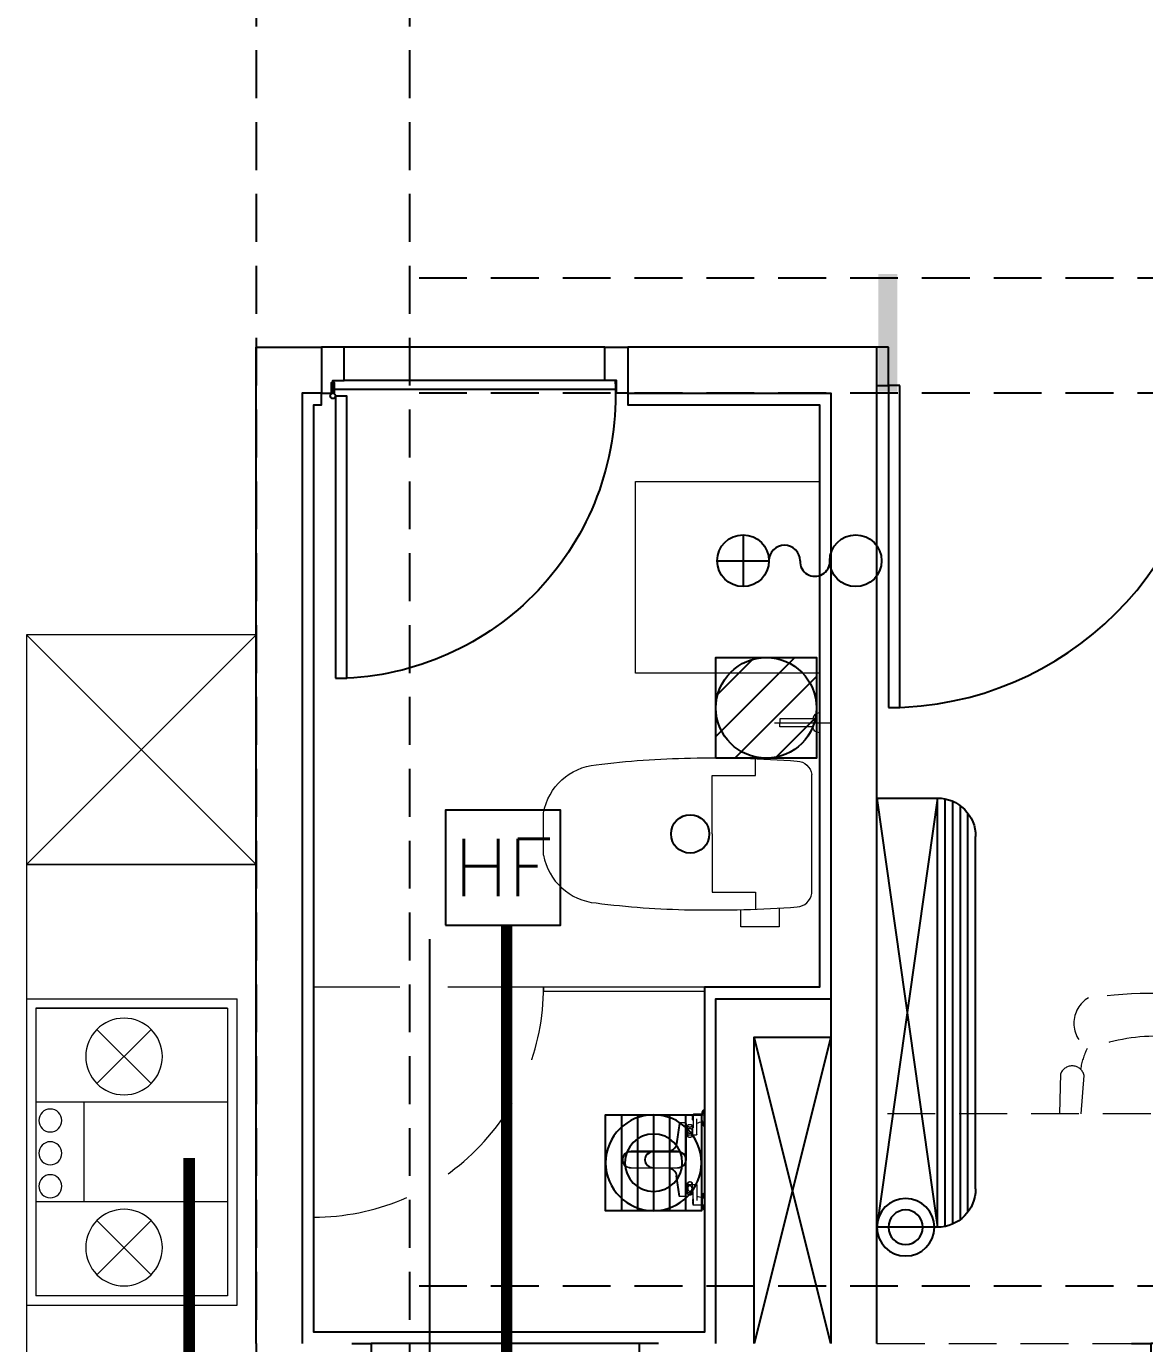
# Model space of a CAD drawing. Extents: x 489590 to 931630, y 16852 to 52972.
# Drawn here: x 508976.6 to 509268.5, y 51688.3 to 52032 of the extents above; entities that cross this region are included whole.
import ezdxf
from ezdxf.enums import TextEntityAlignment as Align

# ---------------------------------------------------------------- set-up
doc = ezdxf.new("R2010")
doc.units = 0
doc.header["$LTSCALE"] = 50
for name, pattern in [('1', [0.375, 0.25, -0.125]), ('11', [0.15, 0.1, -0.05]), ('CENTER2', [1.125, 0.75, -0.125, 0.125, -0.125]), ('PHANTOM', [2.5, 1.25, -0.25, 0.25, -0.25, 0.25, -0.25])]:
    doc.linetypes.add(name, pattern=pattern)
for name, color, linetype in [('3-2-ACP', 3, 'Continuous'), ('3-2-空調冷媒管', 4, 'CENTER2'), ('3-2-空調室內外機', 4, 'Continuous'), ('ACP', 3, 'Continuous'), ('BEAM', 6, 'Continuous'), ('DOOR', 5, 'Continuous'), ('FINISH', 6, 'Continuous'), ('FP', 2, 'Continuous'), ('FP-L', 2, 'PHANTOM'), ('FURN', 4, 'Continuous'), ('I-FLOR-PAVING', 251, 'Continuous'), ('L-L', 7, 'Continuous'), ('OPEN', 5, 'Continuous'), ('P_管道', 30, 'Continuous'), ('TOIL', 5, 'Continuous'), ('WALL2', 3, 'Continuous'), ('WALL5', 4, 'Continuous'), ('WP', 6, 'Continuous'), ('排水', 7, 'Continuous'), ('排煙管罩', 200, 'Continuous'), ('生活排水', 6, 'Continuous')]:
    doc.layers.add(name, color=color, linetype=linetype)
doc.layers.add('AM_9', color=253, linetype='Continuous', lineweight=0)
doc.layers.add('傢俱', color=7, linetype='Continuous', lineweight=5, true_color=0xb2b3b3)
doc.styles.get("Standard").update_dxf_attribs({"font": 'txt.shx', "bigfont": 'chineset.shx'})

# ---------------------------------------------------------------- blocks, each defined once
blk = doc.blocks.new('A$C4EFA0F76')
at = {"layer": 'TOIL', "color": 9, "lineweight": 5, "true_color": 0xc7c8ca}
for p, q in [((0, 19.3), (0, -29.4)), ((2, 19.11), (2, -11.98)), ((72, 9.08), (72, -1.95)), ((11.7, -25.44), (-2.74, -25.44))]:
    blk.add_line(p, q, dxfattribs=at)
for points in [[(10.51, 22.9), (10.51, 27.81), (20.5, 27.81), (20.5, 23.31)], [(27.98, 3.56), (27.98, 18.78), (16.71, 18.78), (16.71, 23.2)], [(27.98, 3.56), (27.98, -11.65), (16.71, -11.65), (16.71, -16.07)]]:
    blk.add_lwpolyline(points, dxfattribs=at)
for points in [[(72, 9.08, 0.3374), (58.28, 21.58, 0.027493), (33.67, 23.36, 0.022437), (5.79, 22.6, 0.348898), (2, 19.11)], [(72, -1.95, -0.3374), (58.28, -14.45, -0.027493), (33.67, -16.24, -0.022437), (5.79, -15.47, -0.348898), (2, -11.98)], [(0, -22.85, -0.370325), (1.75, -24.39), (10.31, -24.39), (10.31, -25.44)], [(0, -28.02, 0.370325), (1.75, -26.48), (10.31, -26.48), (10.31, -25.44)]]:
    blk.add_lwpolyline(points, format="xyb", dxfattribs=at)
blk = doc.blocks.new('A$C0A852886')
at = {"color": 9, "true_color": 0xc7c8ca}
for points in [[(74.77, 151.09), (74.77, 148.09), (78.07, 148.09), (78.07, 145.09), (86.77, 145.09), (86.77, 151.09)], [(0.39, 74.77), (0.39, 77.77), (73.98, 77.77), (73.98, 74.77)], [(74.77, 71.09), (74.77, 74.09), (78.07, 74.09), (78.07, 77.09), (86.77, 77.09), (86.77, 71.09)]]:
    blk.add_lwpolyline(points, close=True, dxfattribs=at)
blk.add_lwpolyline([(77.56, 74.2), (77.56, 74.48), (74.64, 74.48, 3.143413), (74.64, 73.7), (77.56, 73.7), (77.56, 73.98), (74.76, 73.98, 0.08392), (74.76, 74.2), (77.56, 74.2)], format="xyb", dxfattribs=at)
at = {"layer": 'I-FLOR-PAVING', "color": 9, "true_color": 0xc7c8ca}
for p, q in [((75.77, 148.09), (75.77, 74.09)), ((78.07, 145.09), (78.07, 77.09)), ((86.77, 145.09), (86.77, 77.09))]:
    blk.add_line(p, q, dxfattribs=at)
blk.add_arc((74.09, 74.09), 73.79, 86.9121, 177.1453, dxfattribs=at)
blk = doc.blocks.new('$PDS00100RS06Y008C00008C10')
at = {"color": 0, "linetype": 'Continuous'}
for p, q in [((42, 89), (39, 89)), ((39, 89), (39, 5)), ((42, 5), (42, 89)), ((-45, 5), (-42, 5)), ((-42, 5), (-42, -5)), ((39, 5), (42, 5)), ((45, 5), (42, 5)), ((42, 5), (42, -5)), ((-42, -5), (-45, -5)), ((42, -5), (45, -5))]:
    blk.add_line(p, q, dxfattribs=at)
blk.add_arc((42, 5), 84, 90, 180, dxfattribs=at)
blk = doc.blocks.new('A$C34866B9E')
at = {"color": 9, "true_color": 0xc7c8ca}
for p, q in [((0, 9), (0, 5.9)), ((0, 9), (64, 9)), ((43.8, 0), (42.3, 0)), ((64, 9), (64, 5.9))]:
    blk.add_line(p, q, dxfattribs=at)
for centre, radius, start, end in [((1.5, 5.9), 1.5, 180, 245.2613), ((21.8, 50), 50, 245.2613, 268.1216), ((42.2, 50), 50, 271.8784, 294.7387), ((62.5, 5.9), 1.5, 294.7387, 0)]:
    blk.add_arc(centre, radius, start, end, dxfattribs=at)
at = {"layer": 'AM_9', "color": 9, "true_color": 0xc7c8ca}
blk.add_line((20.2, 0), (42.3, 0), dxfattribs=at)
blk = doc.blocks.new('A$C465A4D64')
at = {"layer": 'TOIL', "color": 9, "linetype": 'ByBlock', "lineweight": 5, "true_color": 0xc7c8ca}
for p, q in [((-12.95, 0), (12.95, 0)), ((-11.9, -0.61), (-11.9, -2.88)), ((-9.94, -0.57), (-11.86, -0.57)), ((-11.86, -2.92), (-8.34, -2.92)), ((-10.06, -0.57), (-11.74, -0.57)), ((-10.2, -2.92), (-11.6, -2.92)), ((-11.6, -2.92), (-11.6, -2.92)), ((-10.28, -3), (-11.52, -3)), ((-11.42, -3.02), (-11.42, -3)), ((-10.98, -3.08), (-11.36, -3.08)), ((-10.98, -3), (-10.98, -3.08)), ((-10.82, -3), (-10.82, -3.08)), ((-10.44, -3.08), (-10.82, -3.08)), ((-6.54, -1.96), (-10.63, -1.96)), ((-10.38, -3.02), (-10.38, -3)), ((-10.2, -2.92), (-10.2, -2.92)), ((-9, -3.16), (-6, -3.16)), ((-8.54, -3.16), (-8.54, -2.92)), ((-6.46, -3.16), (-6.46, -2.04)), ((9, -3.16), (6, -3.16)), ((6.2, -3.16), (8.8, -3.16)), ((6.46, -3.16), (6.46, -2.04)), ((6.54, -1.96), (10.63, -1.96)), ((11.86, -2.92), (8.34, -2.92)), ((8.54, -3.16), (8.54, -2.92)), ((9.94, -0.57), (11.86, -0.57)), ((10.06, -0.57), (11.74, -0.57)), ((10.2, -2.92), (11.6, -2.92)), ((10.2, -2.92), (10.2, -2.92)), ((10.28, -3), (11.52, -3)), ((10.38, -3.02), (10.38, -3)), ((10.44, -3.08), (10.82, -3.08)), ((10.82, -3), (10.82, -3.08)), ((10.98, -3), (10.98, -3.08)), ((10.98, -3.08), (11.36, -3.08)), ((11.42, -3.02), (11.42, -3)), ((11.6, -2.92), (11.6, -2.92)), ((11.9, -0.61), (11.9, -2.88)), ((-9.62, -4.96), (-0.83, -4.96)), ((-9.62, -4.96), (-9.62, -6.46)), ((-9.6, -6.44), (-4.17, -7.2)), ((-9.48, -6.6), (-4.18, -7.34)), ((-9.46, -4.8), (0, -4.8)), ((-9, -4.46), (-7.5, -4.46)), ((-9, -4.46), (-6, -4.46)), ((-8.53, -4.63), (-7.5, -4.63)), ((-8.53, -4.63), (-8.53, -4.8)), ((-6.47, -4.8), (-8.53, -4.8)), ((-8.4, -4.46), (-8.4, -4.63)), ((-8.4, -4.8), (-6.6, -4.8)), ((-8.4, -4.8), (-6.6, -4.8)), ((-6, -4.46), (-7.5, -4.46)), ((-6.47, -4.63), (-7.5, -4.63)), ((-6.6, -4.46), (-6.6, -4.63)), ((-6.47, -4.63), (-6.47, -4.8)), ((9.47, -4.8), (0, -4.8)), ((9.62, -4.96), (0.83, -4.96)), ((9.6, -6.44), (4.17, -7.2)), ((9.48, -6.6), (4.18, -7.34)), ((6, -4.46), (7.5, -4.46)), ((9, -4.46), (6, -4.46)), ((6.47, -4.63), (6.47, -4.8)), ((6.47, -4.63), (7.5, -4.63)), ((6.47, -4.8), (8.53, -4.8)), ((6.6, -4.46), (6.6, -4.63)), ((8.4, -4.8), (6.6, -4.8)), ((9, -4.46), (7.5, -4.46)), ((8.53, -4.63), (7.5, -4.63)), ((8.4, -4.46), (8.4, -4.63)), ((8.53, -4.63), (8.53, -4.8)), ((9.62, -4.96), (9.62, -6.46)), ((-4.19, -7.36), (-4.19, -7.2)), ((-2.25, -7.05), (-2.25, -15.55)), ((-2.09, -7.05), (-2.25, -7.05)), ((-2.09, -13.3), (-2.09, -7.05)), ((2.09, -13.3), (2.09, -7.05)), ((2.09, -7.05), (2.25, -7.05)), ((2.25, -7.05), (2.25, -15.55)), ((4.19, -7.36), (4.19, -7.2)), ((-2.09, -19.15), (-2.09, -14.13)), ((2.09, -19.15), (2.09, -14.13)), ((-2.09, -19.15), (-2.25, -19.15)), ((2.09, -19.15), (2.25, -19.15))]:
    blk.add_line(p, q, dxfattribs=at)
for points in [[(-2.25, -7.05), (-2.25, -19.15)], [(2.25, -7.05), (2.25, -19.15)]]:
    blk.add_lwpolyline(points, dxfattribs=at)
for centre, radius, start, end in [((-11.86, -0.61), 0.04, 90, 180), ((-11.86, -2.88), 0.04, 180, 270), ((-11.52, -2.92), 0.08, 180, 270), ((-11.36, -3.02), 0.056, 180, 270), ((-10.44, -3.02), 0.056, 270, 0), ((-10.28, -2.92), 0.08, 270, 0), ((-9.94, -0.61), 0.04, 3.8565, 90), ((-6.7, -0.4), 3.2, 183.7671, 209.1252), ((-8.04, -3.81), 1.16, 145.7945, 214.2055), ((-6.54, -2.04), 0.08, 0, 90), ((-6.96, -3.81), 1.16, 325.7945, 34.2055), ((6.96, -3.81), 1.16, 145.7945, 214.2055), ((6.54, -2.04), 0.08, 90, 180), ((8.04, -3.81), 1.16, 325.7945, 34.2055), ((6.7, -0.4), 3.2, 330.8748, 356.2329), ((9.94, -0.61), 0.04, 90, 176.1435), ((10.28, -2.92), 0.08, 180, 270), ((10.44, -3.02), 0.056, 180, 270), ((11.36, -3.02), 0.056, 270, 0), ((11.52, -2.92), 0.08, 270, 0), ((11.86, -0.61), 0.04, 0, 90), ((11.86, -2.88), 0.04, 270, 0), ((-9.46, -4.96), 0.16, 90, 180), ((-9.44, -6.42), 0.19, 193.733, 256.587), ((0, -7.05), 2.25, 90, 180), ((0, -7.05), 2.09, 90, 180), ((0, -7.05), 2.25, 0, 90), ((0, -7.05), 2.09, 0, 90), ((9.47, -4.96), 0.16, 0, 90), ((9.44, -6.42), 0.19, 283.413, 346.267), ((-4.5, -9.59), 2.27, 7.4199, 82.0158), ((-4.5, -9.59), 2.41, 20.9953, 82.0158), ((4.5, -9.59), 2.41, 97.9842, 159.0047), ((4.5, -9.59), 2.27, 97.9842, 172.5801), ((0, -13.3), 2.25, 180, 270), ((0, -13.3), 2.09, 180, 270), ((0, -13.3), 2.25, 270, 0), ((0, -13.3), 2.09, 270, 0), ((0, -19.15), 2.25, 180, 270), ((0, -19.15), 2.09, 180, 270), ((0, -19.15), 2.25, 270, 0), ((0, -19.15), 2.09, 270, 0)]:
    blk.add_arc(centre, radius, start, end, dxfattribs=at)
for points in [[(-8.84, -3.24), (-8.86, -3.24), (-8.87, -3.24), (-8.9, -3.25), (-8.92, -3.25), (-8.95, -3.26), (-8.96, -3.27), (-8.99, -3.29), (-9, -3.3), (-9.03, -3.32), (-9.04, -3.34), (-9.06, -3.36), (-9.07, -3.37), (-9.09, -3.41), (-9.1, -3.43), (-9.13, -3.48), (-9.14, -3.5), (-9.15, -3.55), (-9.16, -3.57), (-9.17, -3.62), (-9.18, -3.65), (-9.18, -3.69), (-9.19, -3.72), (-9.19, -3.76), (-9.19, -3.79), (-9.19, -3.83), (-9.19, -3.86), (-9.19, -3.9), (-9.18, -3.93), (-9.18, -3.97), (-9.17, -4), (-9.16, -4.05), (-9.15, -4.07), (-9.14, -4.12), (-9.13, -4.14), (-9.1, -4.19), (-9.09, -4.21), (-9.07, -4.25), (-9.06, -4.26), (-9.04, -4.28), (-9.03, -4.3), (-9, -4.32), (-8.99, -4.33), (-8.96, -4.35), (-8.95, -4.35), (-8.92, -4.37), (-8.9, -4.37), (-8.87, -4.38), (-8.86, -4.38), (-8.83, -4.38), (-8.81, -4.38), (-8.78, -4.37), (-8.77, -4.37), (-8.74, -4.35), (-8.72, -4.35), (-8.7, -4.33), (-8.68, -4.32), (-8.66, -4.3), (-8.65, -4.28), (-8.63, -4.26), (-8.62, -4.25), (-8.59, -4.21), (-8.58, -4.19), (-8.56, -4.14), (-8.55, -4.12), (-8.53, -4.07), (-8.52, -4.05), (-8.51, -4), (-8.51, -3.97), (-8.5, -3.93), (-8.5, -3.9), (-8.49, -3.86), (-8.49, -3.83), (-8.49, -3.79), (-8.49, -3.76), (-8.5, -3.72), (-8.5, -3.69), (-8.51, -3.65), (-8.51, -3.62), (-8.52, -3.57), (-8.53, -3.55), (-8.55, -3.5), (-8.56, -3.48), (-8.58, -3.43), (-8.59, -3.41), (-8.62, -3.37), (-8.63, -3.36), (-8.65, -3.34), (-8.66, -3.32), (-8.68, -3.3), (-8.7, -3.29), (-8.72, -3.27), (-8.74, -3.26), (-8.77, -3.25), (-8.78, -3.25), (-8.81, -3.24), (-8.83, -3.24), (-8.84, -3.24)], [(-7.5, -3.24), (-7.53, -3.24), (-7.56, -3.24), (-7.62, -3.25), (-7.65, -3.25), (-7.71, -3.26), (-7.74, -3.27), (-7.79, -3.29), (-7.82, -3.3), (-7.87, -3.32), (-7.89, -3.34), (-7.93, -3.36), (-7.95, -3.37), (-8, -3.41), (-8.02, -3.43), (-8.07, -3.48), (-8.09, -3.5), (-8.12, -3.55), (-8.14, -3.57), (-8.16, -3.62), (-8.17, -3.65), (-8.18, -3.69), (-8.19, -3.72), (-8.2, -3.76), (-8.2, -3.79), (-8.2, -3.83), (-8.2, -3.86), (-8.19, -3.9), (-8.18, -3.93), (-8.17, -3.97), (-8.16, -4), (-8.14, -4.05), (-8.12, -4.07), (-8.09, -4.12), (-8.07, -4.14), (-8.02, -4.19), (-8, -4.21), (-7.95, -4.25), (-7.93, -4.26), (-7.89, -4.28), (-7.87, -4.3), (-7.82, -4.32), (-7.79, -4.33), (-7.74, -4.35), (-7.71, -4.35), (-7.65, -4.37), (-7.62, -4.37), (-7.56, -4.38), (-7.53, -4.38), (-7.47, -4.38), (-7.44, -4.38), (-7.38, -4.37), (-7.35, -4.37), (-7.29, -4.35), (-7.26, -4.35), (-7.21, -4.33), (-7.18, -4.32), (-7.13, -4.3), (-7.11, -4.28), (-7.07, -4.26), (-7.05, -4.25), (-7, -4.21), (-6.98, -4.19), (-6.93, -4.14), (-6.91, -4.12), (-6.88, -4.07), (-6.86, -4.05), (-6.84, -4), (-6.83, -3.97), (-6.82, -3.93), (-6.81, -3.9), (-6.8, -3.86), (-6.8, -3.83), (-6.8, -3.79), (-6.8, -3.76), (-6.81, -3.72), (-6.82, -3.69), (-6.83, -3.65), (-6.84, -3.62), (-6.86, -3.57), (-6.88, -3.55), (-6.91, -3.5), (-6.93, -3.48), (-6.98, -3.43), (-7, -3.41), (-7.05, -3.37), (-7.07, -3.36), (-7.11, -3.34), (-7.13, -3.32), (-7.18, -3.3), (-7.21, -3.29), (-7.26, -3.27), (-7.29, -3.26), (-7.35, -3.25), (-7.38, -3.25), (-7.44, -3.24), (-7.47, -3.24), (-7.5, -3.24)], [(-6.16, -3.24), (-6.17, -3.24), (-6.19, -3.24), (-6.22, -3.25), (-6.23, -3.25), (-6.26, -3.26), (-6.28, -3.27), (-6.3, -3.29), (-6.32, -3.3), (-6.34, -3.32), (-6.35, -3.34), (-6.37, -3.36), (-6.38, -3.37), (-6.41, -3.41), (-6.42, -3.43), (-6.44, -3.48), (-6.45, -3.5), (-6.47, -3.55), (-6.48, -3.57), (-6.49, -3.62), (-6.49, -3.65), (-6.5, -3.69), (-6.5, -3.72), (-6.51, -3.76), (-6.51, -3.79), (-6.51, -3.83), (-6.51, -3.86), (-6.5, -3.9), (-6.5, -3.93), (-6.49, -3.97), (-6.49, -4), (-6.48, -4.05), (-6.47, -4.07), (-6.45, -4.12), (-6.44, -4.14), (-6.42, -4.19), (-6.41, -4.21), (-6.38, -4.25), (-6.37, -4.26), (-6.35, -4.28), (-6.34, -4.3), (-6.32, -4.32), (-6.3, -4.33), (-6.28, -4.35), (-6.26, -4.35), (-6.23, -4.37), (-6.22, -4.37), (-6.19, -4.38), (-6.17, -4.38), (-6.14, -4.38), (-6.13, -4.38), (-6.1, -4.37), (-6.08, -4.37), (-6.05, -4.35), (-6.04, -4.35), (-6.01, -4.33), (-6, -4.32), (-5.97, -4.3), (-5.96, -4.28), (-5.94, -4.26), (-5.93, -4.25), (-5.91, -4.21), (-5.9, -4.19), (-5.87, -4.14), (-5.86, -4.12), (-5.85, -4.07), (-5.84, -4.05), (-5.83, -4), (-5.82, -3.97), (-5.82, -3.93), (-5.81, -3.9), (-5.81, -3.86), (-5.81, -3.83), (-5.81, -3.79), (-5.81, -3.76), (-5.81, -3.72), (-5.82, -3.69), (-5.82, -3.65), (-5.83, -3.62), (-5.84, -3.57), (-5.85, -3.55), (-5.86, -3.5), (-5.87, -3.48), (-5.9, -3.43), (-5.91, -3.41), (-5.93, -3.37), (-5.94, -3.36), (-5.96, -3.34), (-5.97, -3.32), (-6, -3.3), (-6.01, -3.29), (-6.04, -3.27), (-6.05, -3.26), (-6.08, -3.25), (-6.1, -3.25), (-6.13, -3.24), (-6.14, -3.24), (-6.16, -3.24)], [(6.16, -3.24), (6.17, -3.24), (6.19, -3.24), (6.22, -3.25), (6.23, -3.25), (6.26, -3.26), (6.28, -3.27), (6.3, -3.29), (6.32, -3.3), (6.34, -3.32), (6.35, -3.34), (6.37, -3.36), (6.38, -3.37), (6.41, -3.41), (6.42, -3.43), (6.44, -3.48), (6.45, -3.5), (6.47, -3.55), (6.48, -3.57), (6.49, -3.62), (6.49, -3.65), (6.5, -3.69), (6.5, -3.72), (6.51, -3.76), (6.51, -3.79), (6.51, -3.83), (6.51, -3.86), (6.5, -3.9), (6.5, -3.93), (6.49, -3.97), (6.49, -4), (6.48, -4.05), (6.47, -4.07), (6.45, -4.12), (6.44, -4.14), (6.42, -4.19), (6.41, -4.21), (6.38, -4.25), (6.37, -4.26), (6.35, -4.28), (6.34, -4.3), (6.32, -4.32), (6.3, -4.33), (6.28, -4.35), (6.26, -4.35), (6.23, -4.37), (6.22, -4.37), (6.19, -4.38), (6.17, -4.38), (6.14, -4.38), (6.13, -4.38), (6.1, -4.37), (6.08, -4.37), (6.05, -4.35), (6.04, -4.35), (6.01, -4.33), (6, -4.32), (5.97, -4.3), (5.96, -4.28), (5.94, -4.26), (5.93, -4.25), (5.91, -4.21), (5.9, -4.19), (5.87, -4.14), (5.86, -4.12), (5.85, -4.07), (5.84, -4.05), (5.83, -4), (5.82, -3.97), (5.82, -3.93), (5.81, -3.9), (5.81, -3.86), (5.81, -3.83), (5.81, -3.79), (5.81, -3.76), (5.81, -3.72), (5.82, -3.69), (5.82, -3.65), (5.83, -3.62), (5.84, -3.57), (5.85, -3.55), (5.86, -3.5), (5.87, -3.48), (5.9, -3.43), (5.91, -3.41), (5.93, -3.37), (5.94, -3.36), (5.96, -3.34), (5.97, -3.32), (6, -3.3), (6.01, -3.29), (6.04, -3.27), (6.05, -3.26), (6.08, -3.25), (6.1, -3.25), (6.13, -3.24), (6.14, -3.24), (6.16, -3.24)], [(7.5, -3.24), (7.53, -3.24), (7.56, -3.24), (7.62, -3.25), (7.65, -3.25), (7.71, -3.26), (7.74, -3.27), (7.79, -3.29), (7.82, -3.3), (7.87, -3.32), (7.89, -3.34), (7.93, -3.36), (7.95, -3.37), (8, -3.41), (8.02, -3.43), (8.07, -3.48), (8.09, -3.5), (8.12, -3.55), (8.14, -3.57), (8.16, -3.62), (8.17, -3.65), (8.18, -3.69), (8.19, -3.72), (8.2, -3.76), (8.2, -3.79), (8.2, -3.83), (8.2, -3.86), (8.19, -3.9), (8.18, -3.93), (8.17, -3.97), (8.16, -4), (8.14, -4.05), (8.12, -4.07), (8.09, -4.12), (8.07, -4.14), (8.02, -4.19), (8, -4.21), (7.95, -4.25), (7.93, -4.26), (7.89, -4.28), (7.87, -4.3), (7.82, -4.32), (7.79, -4.33), (7.74, -4.35), (7.71, -4.35), (7.65, -4.37), (7.62, -4.37), (7.56, -4.38), (7.53, -4.38), (7.47, -4.38), (7.44, -4.38), (7.38, -4.37), (7.35, -4.37), (7.29, -4.35), (7.26, -4.35), (7.21, -4.33), (7.18, -4.32), (7.13, -4.3), (7.11, -4.28), (7.07, -4.26), (7.05, -4.25), (7, -4.21), (6.98, -4.19), (6.93, -4.14), (6.91, -4.12), (6.88, -4.07), (6.86, -4.05), (6.84, -4), (6.83, -3.97), (6.82, -3.93), (6.81, -3.9), (6.8, -3.86), (6.8, -3.83), (6.8, -3.79), (6.8, -3.76), (6.81, -3.72), (6.82, -3.69), (6.83, -3.65), (6.84, -3.62), (6.86, -3.57), (6.88, -3.55), (6.91, -3.5), (6.93, -3.48), (6.98, -3.43), (7, -3.41), (7.05, -3.37), (7.07, -3.36), (7.11, -3.34), (7.13, -3.32), (7.18, -3.3), (7.21, -3.29), (7.26, -3.27), (7.29, -3.26), (7.35, -3.25), (7.38, -3.25), (7.44, -3.24), (7.47, -3.24), (7.5, -3.24)], [(8.84, -3.24), (8.86, -3.24), (8.87, -3.24), (8.9, -3.25), (8.92, -3.25), (8.95, -3.26), (8.96, -3.27), (8.99, -3.29), (9, -3.3), (9.03, -3.32), (9.04, -3.34), (9.06, -3.36), (9.07, -3.37), (9.09, -3.41), (9.1, -3.43), (9.13, -3.48), (9.14, -3.5), (9.15, -3.55), (9.16, -3.57), (9.17, -3.62), (9.18, -3.65), (9.18, -3.69), (9.19, -3.72), (9.19, -3.76), (9.19, -3.79), (9.19, -3.83), (9.19, -3.86), (9.19, -3.9), (9.18, -3.93), (9.18, -3.97), (9.17, -4), (9.16, -4.05), (9.15, -4.07), (9.14, -4.12), (9.13, -4.14), (9.1, -4.19), (9.09, -4.21), (9.07, -4.25), (9.06, -4.26), (9.04, -4.28), (9.03, -4.3), (9, -4.32), (8.99, -4.33), (8.96, -4.35), (8.95, -4.35), (8.92, -4.37), (8.9, -4.37), (8.87, -4.38), (8.86, -4.38), (8.83, -4.38), (8.81, -4.38), (8.78, -4.37), (8.77, -4.37), (8.74, -4.35), (8.72, -4.35), (8.7, -4.33), (8.68, -4.32), (8.66, -4.3), (8.65, -4.28), (8.63, -4.26), (8.62, -4.25), (8.59, -4.21), (8.58, -4.19), (8.56, -4.14), (8.55, -4.12), (8.53, -4.07), (8.52, -4.05), (8.51, -4), (8.51, -3.97), (8.5, -3.93), (8.5, -3.9), (8.49, -3.86), (8.49, -3.83), (8.49, -3.79), (8.49, -3.76), (8.5, -3.72), (8.5, -3.69), (8.51, -3.65), (8.51, -3.62), (8.52, -3.57), (8.53, -3.55), (8.55, -3.5), (8.56, -3.48), (8.58, -3.43), (8.59, -3.41), (8.62, -3.37), (8.63, -3.36), (8.65, -3.34), (8.66, -3.32), (8.68, -3.3), (8.7, -3.29), (8.72, -3.27), (8.74, -3.26), (8.77, -3.25), (8.78, -3.25), (8.81, -3.24), (8.83, -3.24), (8.84, -3.24)]]:
    blk.add_open_spline(points, degree=3, knots=[0, 0, 0, 0, 0.844515, 0.844515, 1.689029, 1.689029, 2.533544, 2.533544, 3.378059, 3.378059, 4.052867, 4.052867, 4.727674, 4.727674, 5.669803, 5.669803, 6.611932, 6.611932, 7.348167, 7.348167, 8.084401, 8.084401, 8.749372, 8.749372, 9.414342, 9.414342, 10.079313, 10.079313, 10.744283, 10.744283, 11.480518, 11.480518, 12.216752, 12.216752, 13.158881, 13.158881, 14.10101, 14.10101, 14.775818, 14.775818, 15.450626, 15.450626, 16.29514, 16.29514, 17.139655, 17.139655, 17.98417, 17.98417, 18.828684, 18.828684, 19.673199, 19.673199, 20.517714, 20.517714, 21.362229, 21.362229, 22.206743, 22.206743, 22.881551, 22.881551, 23.556359, 23.556359, 24.498488, 24.498488, 25.440617, 25.440617, 26.176851, 26.176851, 26.913086, 26.913086, 27.578056, 27.578056, 28.243027, 28.243027, 28.907997, 28.907997, 29.572968, 29.572968, 30.309202, 30.309202, 31.045437, 31.045437, 31.987566, 31.987566, 32.929695, 32.929695, 33.604502, 33.604502, 34.27931, 34.27931, 35.123825, 35.123825, 35.96834, 35.96834, 36.812854, 36.812854, 37.657369, 37.657369, 37.657369, 37.657369], dxfattribs=at)
at = {"layer": 'TOIL', "color": 9, "linetype": 'ByBlock', "lineweight": 5, "true_color": 0xc7c8ca, "xscale": -0.06400000000003274, "yscale": 0.06400000000003274, "zscale": 0.06400000000003274}
blk.add_blockref('A$C34866B9E', (-8.85, -0.57), dxfattribs=at)
at = {"layer": 'TOIL', "color": 9, "linetype": 'ByBlock', "lineweight": 5, "true_color": 0xc7c8ca, "extrusion": (0, 0, -1), "xscale": -0.06400000000003274, "yscale": 0.06400000000003274, "zscale": -0.06400000000003274}
blk.add_blockref('A$C34866B9E', (-8.85, -0.57), dxfattribs=at)
blk = doc.blocks.new('瓦斯爐')
at = {"color": 9, "lineweight": 0, "true_color": 0xc7c8ca}
for p, q in [((0, 0), (0, 55)), ((0, 55), (80, 55)), ((77.5, 52.5), (2.5, 52.5)), ((2.5, 52.5), (2.5, 2.5)), ((27, 52.5), (27, 2.5)), ((53, 52.5), (53, 2.5)), ((77.5, 52.5), (77.5, 2.5)), ((77.5, 2.5), (77.5, 52.5)), ((80, 0), (80, 55)), ((7.99, 18.43), (22.13, 32.57)), ((22.13, 18.43), (7.99, 32.57)), ((72.01, 18.43), (57.87, 32.57)), ((57.87, 18.43), (72.01, 32.57)), ((53, 15.01), (27, 15.01)), ((80, 0), (0, 0)), ((77.5, 2.5), (2.5, 2.5))]:
    blk.add_line(p, q, dxfattribs=at)
for centre, radius in [((15.06, 25.5), 10), ((64.94, 25.5), 10), ((31.07, 6.25), 3), ((39.68, 6.25), 3), ((48.23, 6.25), 3)]:
    blk.add_circle(centre, radius, dxfattribs=at)
blk = doc.blocks.new('A$C4E3912B0')
at = {"layer": 'OPEN', "color": 9, "true_color": 0xc7c8ca}
for p, q in [((3, 80), (3, 75)), ((18, 75), (18, 80)), ((3, 75), (18, 75)), ((3, 75), (3, 5)), ((10.5, 75), (10.5, 5)), ((13.5, 75), (13.5, 37.5)), ((18, 5), (18, 75)), ((7.5, 5), (7.5, 42.5)), ((7.5, 42.5), (10.5, 42.5)), ((21, 40), (0, 40)), ((13.5, 37.5), (10.5, 37.5)), ((3, 0), (3, 5)), ((3, 5), (18, 5)), ((18, 5), (18, 0))]:
    blk.add_line(p, q, dxfattribs=at)
blk = doc.blocks.new('A$C6CF9505D')
at = {"layer": 'OPEN', "color": 9, "true_color": 0xc7c8ca}
for p, q in [((3, 115), (3, 120)), ((18, 120), (18, 115)), ((18, 115), (3, 115)), ((3, 115), (3, 5)), ((10.5, 5), (10.5, 115)), ((13.5, 115), (13.5, 57.5)), ((18, 5), (18, 115)), ((7.5, 5), (7.5, 62.5)), ((7.5, 62.5), (10.5, 62.5)), ((0, 60), (21, 60)), ((13.5, 57.5), (10.5, 57.5)), ((18, 5), (3, 5)), ((3, 5), (3, 0)), ((18, 0), (18, 5))]:
    blk.add_line(p, q, dxfattribs=at)
blk = doc.blocks.new('A$C05A63BC5')
at = {"layer": 'FINISH', "color": 9, "true_color": 0xc7c8ca}
blk.add_lwpolyline([(489.5, 558), (489.5, 555), (539.5, 555), (539.5, 403), (509.5, 403), (509.5, 313), (407.5, 313), (407.5, 555), (409.5, 555), (409.5, 558)], dxfattribs=at)
at = {"layer": 'FURN', "color": 9, "lineweight": 0, "true_color": 0xc7c8ca}
for p, q in [((332.5, 495), (392.5, 435)), ((392.5, 495), (332.5, 435))]:
    blk.add_line(p, q, dxfattribs=at)
for points in [[(332.5, 495), (332.5, 435), (392.5, 435), (392.5, 495)], [(392.5, 285), (392.5, 435), (332.5, 435), (332.5, 285)]]:
    blk.add_lwpolyline(points, close=True, dxfattribs=at)
at = {"layer": 'P_管道', "color": 9, "true_color": 0xc7c8ca}
for p, q in [((542.5, 390), (522.5, 310)), ((542.5, 310), (522.5, 390))]:
    blk.add_line(p, q, dxfattribs=at)
at = {"layer": 'TOIL', "color": 9, "lineweight": 5, "true_color": 0xc7c8ca}
for points in [[(491.5, 485), (491.5, 535), (539.5, 535), (539.5, 485)], [(509.5, 402), (509.5, 403), (467.5, 403), (467.5, 402)]]:
    blk.add_lwpolyline(points, close=True, dxfattribs=at)
at = {"layer": 'TOIL', "color": 9, "linetype": '11', "lineweight": 5, "ltscale": 5, "true_color": 0xc7c8ca}
blk.add_lwpolyline([(467.5, 403), (407.5, 403), (407.5, 343, 0.414214)], format="xyb", close=True, dxfattribs=at)
at = {"layer": 'WALL2', "color": 9, "true_color": 0xc7c8ca}
for points in [[(512.5, 310), (512.5, 400), (542.5, 400)], [(522.5, 310), (522.5, 390), (542.5, 390)]]:
    blk.add_lwpolyline(points, dxfattribs=at)
at = {"layer": 'WALL5', "color": 9, "true_color": 0xc7c8ca}
for points in [[(392.5, 310), (392.5, 570), (409.5, 570), (409.5, 558), (404.5, 558), (404.5, 310)], [(554.5, 310), (554.5, 570), (489.5, 570), (489.5, 558), (542.5, 558), (542.5, 310)]]:
    blk.add_lwpolyline(points, dxfattribs=at)
at = {"layer": 'DOOR', "color": 9, "true_color": 0xc7c8ca, "xscale": -1, "rotation": 270}
blk.add_blockref('A$C0A852886', (338.41, 483.23), dxfattribs=at)
at = {"layer": 'FURN', "color": 9, "lineweight": 0, "true_color": 0xc7c8ca, "xscale": -1, "rotation": 270}
blk.add_blockref('瓦斯爐', (332.5, 320), dxfattribs=at)
at = {"layer": 'OPEN', "color": 9, "true_color": 0xc7c8ca}
for name, p, rotation in [('$PDS00100RS06Y008C00008C10', (599.5, 565), 180), ('A$C4E3912B0', (417.5, 313), 270), ('A$C6CF9505D', (741, 292), 90)]:
    blk.add_blockref(name, p, dxfattribs=dict(at, rotation=rotation))
at = {"layer": 'TOIL', "color": 9, "lineweight": 5, "true_color": 0xc7c8ca, "rotation": 180}
blk.add_blockref('A$C4EFA0F76', (539.5, 446.57), dxfattribs=at)
at = {"layer": 'TOIL', "color": 9, "true_color": 0xc7c8ca, "xscale": -1, "rotation": 270}
blk.add_blockref('A$C465A4D64', (509.5, 358), dxfattribs=at)
blk = doc.blocks.new('A$C4F092ED8')
at = {"layer": '傢俱', "color": 9, "linetype": '1', "true_color": 0xc7c8ca}
for p, q in [((737.24, 110), (737.5, 120.48)), ((742.81, 110), (743.58, 119.99))]:
    blk.add_line(p, q, dxfattribs=at)
blk.add_lwpolyline([(836, 110), (689.5, 110), (689.5, 50), (836, 50)], close=True, dxfattribs=at)
for centre, radius, start, end in [((762.75, 1.74), 139.67, 82.5907, 97.4093), ((748.64, 133.59), 7.72, 120.3927, 239.6073), ((762.75, 79.49), 50.74, 69.209, 110.791), ((760.39, 119.06), 17.88, 153.618, 171.9048), ((740.47, 119.28), 3.2, 12.8663, 157.8436)]:
    blk.add_arc(centre, radius, start, end, dxfattribs=at)
blk = doc.blocks.new('1')
at = {"layer": 'WP'}
for p, q in [((-34518.46, -61617.08), (-34518.46, -61635.11)), ((-34509.45, -61626.1), (-34527.47, -61626.1))]:
    blk.add_line(p, q, dxfattribs=at)
for centre in [(-34518.46, -61626.1), (-34518.46, -61665.29)]:
    blk.add_circle(centre, 9.01, dxfattribs=at)
for centre, radius, start, end in [((-34518.46, -61640.51), 5.41, 270, 90), ((-34518.7, -61651.1), 5.18, 87.3959, 272.6041)]:
    blk.add_arc(centre, radius, start, end, dxfattribs=at)
blk = doc.blocks.new('多功能浴室暖風機')
at = {"layer": 'FP'}
blk.add_lwpolyline([(-15, -15), (15, -15), (15, 15), (-15, 15)], close=True, dxfattribs=at)
at = {"layer": 'FP', "width": 1}
blk.add_text('HF', height=15, dxfattribs=at).set_placement((0, 0), align=Align.MIDDLE_CENTER)
blk = doc.blocks.new('室內機')
at = {"layer": 'ACP'}
for p, q in [((15.78, 56), (0, 56)), ((0, 56), (0, -56)), ((15.78, -56), (0, 56)), ((0, -56), (15.78, 56)), ((15.78, 56), (15.78, -56)), ((17.78, 56), (17.78, -55.8)), ((17.78, 55.8), (17.78, -55.8)), ((19.78, 55.16), (19.78, -55.16)), ((21.78, 54), (21.78, -54)), ((23.78, 52), (23.78, -52)), ((25.78, 46), (25.78, -46)), ((0, -56), (15.78, -56))]:
    blk.add_line(p, q, dxfattribs=at)
for centre, start, end in [((15.78, 46), 0, 90), ((15.78, -46), 270, 0)]:
    blk.add_arc(centre, 10, start, end, dxfattribs=at)
blk = doc.blocks.new('冷氣機排水口')
at = {"linetype": 'Continuous'}
for radius in [7.5, 4.5]:
    blk.add_circle((0, 0), radius, dxfattribs=at)
blk = doc.blocks.new('防臭型地板落水頭')
at = {"linetype": 'Continuous'}
for p, q in [((-7.12, 12.5), (12.5, -7.12)), ((2.93, 12.5), (12.5, 2.93)), ((-12.5, 7.82), (7.82, -12.5)), ((-12.5, -2.23), (-2.23, -12.5))]:
    blk.add_line(p, q, dxfattribs=at)
blk.add_lwpolyline([(-12.5, 12.5), (12.5, 12.5), (12.5, -12.5), (-12.5, -12.5)], close=True)
blk.add_circle((0, 0), 12.5)
blk = doc.blocks.new('總存排水')
for p, q in [((-12.5, 8.33), (12.5, 8.33)), ((-12.5, 4.17), (12.5, 4.17)), ((-12.5, 0), (12.5, 0)), ((-12.5, -4.17), (12.5, -4.17)), ((-12.5, -8.33), (12.5, -8.33))]:
    blk.add_line(p, q)
blk.add_lwpolyline([(-12.5, -12.5), (12.5, -12.5), (12.5, 12.5), (-12.5, 12.5)], close=True)
for radius in [12.5, 7.5]:
    blk.add_circle((0, 0), radius)

msp = doc.modelspace()

# ---------------------------------------------------------------- hatches: boundary and pattern name
at = {"layer": '3-2-空調冷媒管', "lineweight": -3}
h = msp.add_hatch(color=256, dxfattribs=at)
h.dxf.hatch_style = 1
h.paths.add_polyline_path([(509203.98, 51967.37), (509198.98, 51967.37), (509198.98, 51936.71), (509203.98, 51936.71)])

# ---------------------------------------------------------------- linework, layer by layer
at = {"layer": 'BEAM', "linetype": '1'}
for p, q in [((509036.62, 52363.29, -120958.98), (509036.62, 51488.29, -120958.98)), ((509076.62, 52363.29, -120958.98), (509076.62, 51488.29, -120958.98)), ((509504.12, 51966.29, -120958.98), (509076.62, 51966.29, -120958.98)), ((509504.12, 51936.29, -120958.98), (509076.62, 51936.29, -120958.98)), ((509504.12, 51703.29, -120958.98), (509076.62, 51703.29, -120958.98))]:
    msp.add_line(p, q, dxfattribs=at)
at = {"layer": 'FP-L', "ltscale": 0.5, "const_width": 3, "elevation": -120958.98}
for points in [[(509101.98, 51797.45), (509101.98, 51668.83, 0.414214), (509111.98, 51658.83), (509244.12, 51658.83)], [(509019.13, 51736.7), (509019.13, 51635.89, 0.414214), (509029.13, 51625.89), (509244.12, 51625.89)]]:
    msp.add_lwpolyline(points, format="xyb", dxfattribs=at)
at = {"layer": '排水'}
msp.add_circle((509149.89, 51821.29, -120958.98), 5, dxfattribs=at)
at = {"layer": '排煙管罩', "elevation": -120958.98}
msp.add_lwpolyline([(509093.05, 51659.82), (509081.93, 51659.82), (509081.93, 51793.8)], dxfattribs=at)

# ---------------------------------------------------------------- block references
at = {"layer": '3-2-ACP', "xscale": -1, "rotation": 2.908326699468944e-06}
msp.add_blockref('冷氣機排水口', (509206.13, 51718.67, -120958.98), dxfattribs=at)
at = {"layer": '3-2-空調室內外機', "xscale": -1, "rotation": 180.0000029083266}
msp.add_blockref('室內機', (509198.63, 51774.67, -120958.98), dxfattribs=at)
at = {"layer": 'FP'}
msp.add_blockref('多功能浴室暖風機', (509101.06, 51812.52, -120958.98), dxfattribs=at)
at = {"layer": 'L-L', "lineweight": -3}
for name, p in [('A$C05A63BC5', (508644.12, 51378.29, -120958.98)), ('A$C4F092ED8', (508509.12, 51638.29, -120958.98))]:
    msp.add_blockref(name, p, dxfattribs=at)
at = {"layer": 'WP', "rotation": 90}
for name, p, xscale, yscale, zscale in [('1', (462944.13, 77781.43, -120958.98), 0.7500000000000044, 0.7500000000000044, 0.7500000000000044), ('防臭型地板落水頭', (509169.75, 51854.19, -120958.98), 1.05, 1.05, 1.05)]:
    msp.add_blockref(name, p, dxfattribs=dict(at, xscale=xscale, yscale=yscale, zscale=zscale))
at = {"layer": '生活排水', "xscale": -1, "rotation": 90}
msp.add_blockref('總存排水', (509140.33, 51735.49, -120958.98), dxfattribs=at)

doc.saveas('drawing.dxf')
